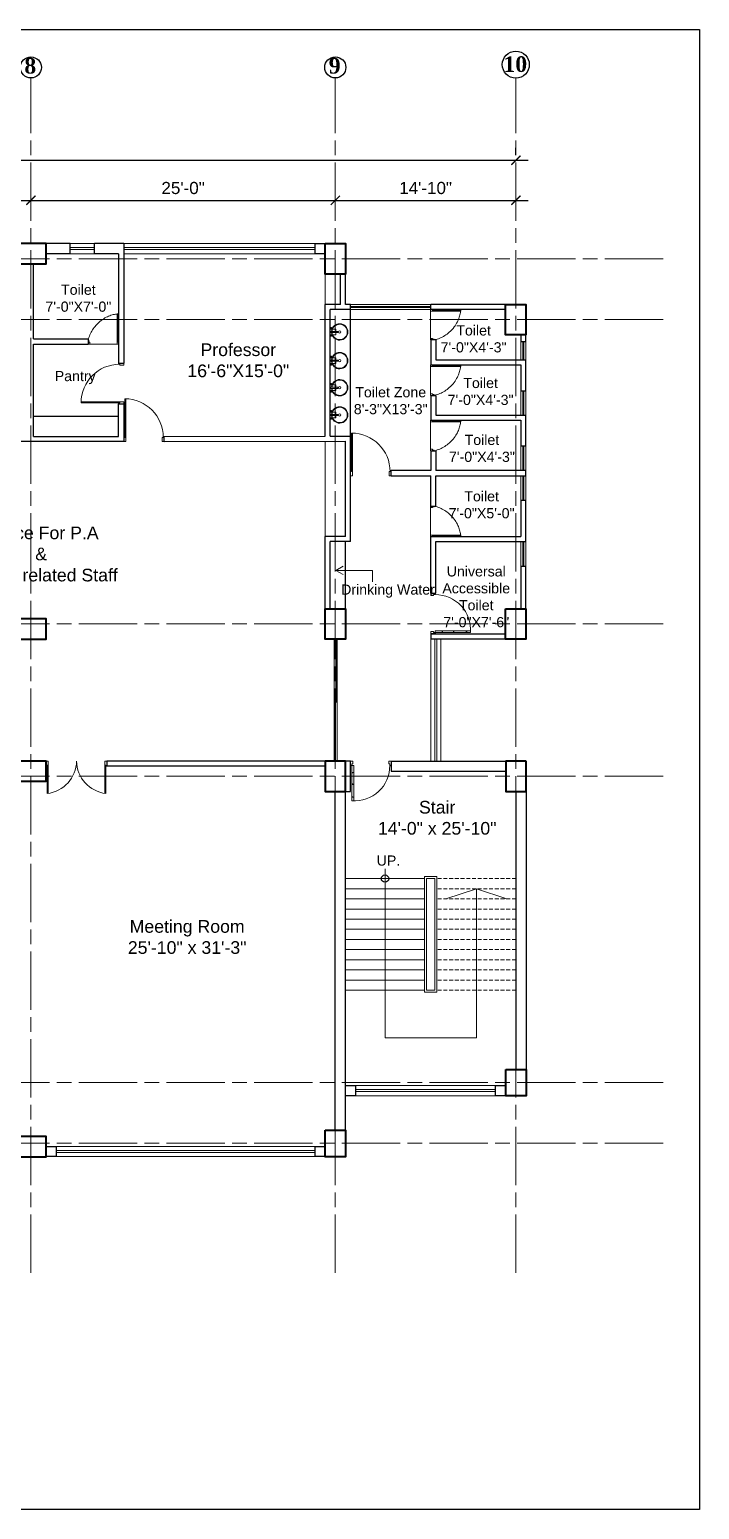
# Model space of a CAD drawing. Header units: inches. Extents: x -12 to 20935469, y -1604 to 24729220.
# Drawn here: x 20857540 to 20858200, y 24716552 to 24718011 of the extents above; entities that cross this region are included whole.
import ezdxf

# ---------------------------------------------------------------- set-up
doc = ezdxf.new("R2010")
doc.units = ezdxf.units.IN
doc.header["$LTSCALE"] = 0.03
doc.header["$MEASUREMENT"] = 0
doc.header["$PDMODE"] = 32
doc.header["$PDSIZE"] = 15
doc.linetypes.add('ACAD_ISO08W100', pattern=[36, 24, -3, 6, -3])
doc.linetypes.add('DASHED2', pattern=[0.375, 0.25, -0.125])
for name, color, linetype, lineweight in [('column', 1, 'Continuous', 40), ('Dim Line', 252, 'Continuous', 13), ('Door', 7, 'Continuous', 18), ('Gas', 21, 'Continuous', 5), ('Glass Line', 252, 'Continuous', 9), ('Grid Line', 252, 'Continuous', 18), ('Hatch', 253, 'Continuous', 15), ('Main Wall', 7, 'Continuous', 30), ('RAIL', 23, 'Continuous', 13), ('STAIR', 46, 'Continuous', 15), ('TOILET FIXTURE', 142, 'Continuous', 5), ('wind.', 150, 'Continuous', 20)]:
    doc.layers.add(name, color=color, linetype=linetype, lineweight=lineweight)
doc.layers.add('FUR', color=251, linetype='Continuous')
doc.layers.add('TEXT', color=7, linetype='Continuous')
doc.styles.add('2', font='swisscl.ttf')
doc.styles.add('RomanS', font='arial.ttf', dxfattribs={"height": 12})
doc.styles.get("Standard").update_dxf_attribs({"font": 'timesbd.ttf'})
doc.dimstyles.new('Aec_Arch_I', dxfattribs={"dimscale": 96, "dimtxt": 12, "dimasz": 0.09375, "dimexe": 0.125, "dimexo": 0.125, "dimgap": 0.0625, "dimtad": 1, "dimdec": 0, "dimzin": 3, "dimdsep": 46, "dimlunit": 4, "dimtxsty": 'RomanS', "dimblk1": 'ARCHTICK', "dimblk2": 'ARCHTICK', "dimsah": 1, "dimcen": 0.09375, "dimdle": 0.125, "dimadec": 0, "dimazin": 0, "dimtfac": 0.75, "dimtdec": 0, "dimtmove": 2, "dimatfit": 3, "dimldrblk": 'ARCHTICK', "dimfxl": 1, "dimfrac": 1, "dimtolj": 1, "dimtzin": 0, "dimarcsym": 0})

# ---------------------------------------------------------------- blocks, each defined once
blk = doc.blocks.new('_ArchTick')
at = {"color": 0, "linetype": 'ByBlock', "lineweight": 35, "const_width": 0.15}
blk.add_lwpolyline([(-0.5, -0.5), (0.5, 0.5)], dxfattribs=at)
blk = doc.blocks.new('*D23')
at = {"layer": 'Defpoints', "color": 0, "transparency": 16777216}
for p in [(20832166.8, 24724578.2), (20832473.8, 24724578.2), (20832473.8, 24724578.2)]:
    blk.add_point(p, dxfattribs=at)
at = {"layer": 'Dim Line', "color": 0, "lineweight": -2, "transparency": 16777216}
for p, q in [((20832154.8, 24724578.2), (20832485.8, 24724578.2)), ((20832166.8, 24724566.2), (20832166.8, 24724566.2)), ((20832473.8, 24724566.2), (20832473.8, 24724566.2))]:
    blk.add_line(p, q, dxfattribs=at)
at = {"layer": 'Dim Line', "color": 0, "lineweight": -2, "transparency": 16777216, "xscale": 9, "yscale": 9, "zscale": 9, "rotation": 180}
blk.add_blockref('_ArchTick', (20832166.8, 24724578.2), dxfattribs=at)
at = {"layer": 'Dim Line', "color": 0, "lineweight": -2, "transparency": 16777216, "xscale": 9, "yscale": 9, "zscale": 9}
blk.add_blockref('_ArchTick', (20832473.8, 24724578.2), dxfattribs=at)
at = {"layer": 'Dim Line', "color": 0, "transparency": 16777216, "insert": (20832320.3, 24724590.3), "char_height": 12, "attachment_point": 5, "style": 'RomanS'}
blk.add_mtext('\\A1;25\'-7"', dxfattribs=at)
blk = doc.blocks.new('*D10')
at = {"layer": 'Defpoints', "color": 0, "transparency": 16777216}
for p in [(20832473.8, 24724578.2), (20832773.8, 24724578.2), (20832773.8, 24724578.2)]:
    blk.add_point(p, dxfattribs=at)
at = {"layer": 'Dim Line', "color": 0, "lineweight": -2, "transparency": 16777216}
blk.add_line((20832461.8, 24724578.2), (20832785.8, 24724578.2), dxfattribs=at)
at = {"layer": 'Dim Line', "color": 0, "lineweight": -2, "transparency": 16777216, "xscale": 9, "yscale": 9, "zscale": 9, "rotation": 180}
blk.add_blockref('_ArchTick', (20832473.8, 24724578.2), dxfattribs=at)
at = {"layer": 'Dim Line', "color": 0, "lineweight": -2, "transparency": 16777216, "xscale": 9, "yscale": 9, "zscale": 9}
blk.add_blockref('_ArchTick', (20832773.8, 24724578.2), dxfattribs=at)
at = {"layer": 'Dim Line', "color": 0, "transparency": 16777216, "insert": (20832623.8, 24724590.3), "char_height": 12, "attachment_point": 5, "style": 'RomanS'}
blk.add_mtext('\\A1;25\'-0"', dxfattribs=at)
blk = doc.blocks.new('*D11')
at = {"layer": 'Defpoints', "color": 0, "transparency": 16777216}
for p in [(20832773.8, 24724578.2), (20832951.8, 24724578.2), (20832951.8, 24724578.2)]:
    blk.add_point(p, dxfattribs=at)
at = {"layer": 'Dim Line', "color": 0, "lineweight": -2, "transparency": 16777216}
for p, q in [((20832761.8, 24724578.2), (20832963.8, 24724578.2)), ((20832951.8, 24724566.2), (20832951.8, 24724566.2))]:
    blk.add_line(p, q, dxfattribs=at)
at = {"layer": 'Dim Line', "color": 0, "lineweight": -2, "transparency": 16777216, "xscale": 9, "yscale": 9, "zscale": 9, "rotation": 180}
blk.add_blockref('_ArchTick', (20832773.8, 24724578.2), dxfattribs=at)
at = {"layer": 'Dim Line', "color": 0, "lineweight": -2, "transparency": 16777216, "xscale": 9, "yscale": 9, "zscale": 9}
blk.add_blockref('_ArchTick', (20832951.8, 24724578.2), dxfattribs=at)
at = {"layer": 'Dim Line', "color": 0, "transparency": 16777216, "insert": (20832862.8, 24724590.3), "char_height": 12, "attachment_point": 5, "style": 'RomanS'}
blk.add_mtext('\\A1;14\'-10"', dxfattribs=at)
blk = doc.blocks.new('*D13')
at = {"layer": 'Defpoints', "color": 0, "transparency": 16777216}
for p in [(20830948.3, 24724610.7), (20832951.8, 24724617.8), (20832951.8, 24724610.7)]:
    blk.add_point(p, dxfattribs=at)
at = {"layer": 'Dim Line', "color": 0, "lineweight": -2, "transparency": 16777216}
for p, q in [((20830948.3, 24724622.7), (20830948.3, 24724629.8)), ((20832951.8, 24724622.7), (20832951.8, 24724629.8)), ((20830936.3, 24724617.8), (20832963.8, 24724617.8))]:
    blk.add_line(p, q, dxfattribs=at)
at = {"layer": 'Dim Line', "color": 0, "lineweight": -2, "transparency": 16777216, "xscale": 9, "yscale": 9, "zscale": 9, "rotation": 180}
blk.add_blockref('_ArchTick', (20830948.3, 24724617.8), dxfattribs=at)
at = {"layer": 'Dim Line', "color": 0, "lineweight": -2, "transparency": 16777216, "xscale": 9, "yscale": 9, "zscale": 9}
blk.add_blockref('_ArchTick', (20832951.8, 24724617.8), dxfattribs=at)
at = {"layer": 'Dim Line', "color": 0, "transparency": 16777216, "insert": (20831950, 24724629.9), "char_height": 12, "attachment_point": 5, "style": 'RomanS'}
blk.add_mtext('\\A1;166\'-11"', dxfattribs=at)
blk = doc.blocks.new('Door_45')
at = {"layer": 'Door'}
for p, q in [((1.5, 5), (1.5, 44)), ((1.5, 40), (2.2, 40)), ((2.2, 40), (2.2, 39.5)), ((2.2, 39.5), (2.7, 39.5)), ((2.7, 39.5), (2.7, 40)), ((2.7, 40), (3.5, 40)), ((3.5, 44), (3.5, 5)), ((1.5, 25.8), (2.2, 25.8)), ((2.2, 25.8), (2.2, 25.3)), ((2.2, 25.3), (2.7, 25.3)), ((2.7, 25.8), (3.5, 25.8)), ((2.7, 25.3), (2.7, 25.8)), ((0, 0), (0, 5)), ((0, 5), (1.5, 5)), ((1.5, 12.6), (2.2, 12.6)), ((3.5, 5), (1.5, 5)), ((1.5, 5), (1.5, 3)), ((1.5, 3), (2.5, 3)), ((2.2, 12.6), (2.2, 13.1)), ((2.2, 13.1), (2.7, 13.1)), ((2.5, 3), (2.5, 0)), ((2.7, 13.1), (2.7, 12.6)), ((2.7, 12.6), (3.5, 12.6)), ((42.5, 3), (42.5, 0)), ((43.5, 3), (42.5, 3)), ((45, 5), (43.5, 5)), ((43.5, 5), (43.5, 3)), ((45, 0), (45, 5)), ((2.5, 0), (0, 0)), ((42.5, 0), (45, 0))]:
    blk.add_line(p, q, dxfattribs=at)
blk.add_arc((4.7, 5.3), 38.8, 359.6233, 94.6685, dxfattribs=at)
blk = doc.blocks.new('sssss-flat-876')
at = {"layer": 'Door', "linetype": 'Continuous', "ltscale": 3}
blk.add_line((3666.5, 84027.2), (3666.5, 84055.7), dxfattribs=at)
at = {"layer": 'Door', "linetype": 'Continuous', "ltscale": 3, "extrusion": (-7.21527e-09, -3.35624e-18, 1), "elevation": 0}
for points in [[(3666.5, 84057.2), (3666.5, 84055.7), (3668.4, 84055.7), (3668.4, 84056.5), (3670.2, 84056.5), (3670.2, 84057.2)], [(3668.4, 84055.7), (3696.2, 84055.7), (3696.2, 84056.5), (3668.4, 84056.5)]]:
    blk.add_lwpolyline(points, close=True, dxfattribs=at)
at = {"layer": 'Door', "linetype": 'Continuous', "ltscale": 3, "flags": 128}
blk.add_lwpolyline([(3670.2, 84027.2, 0.04096), (3675.5, 84028.9, 0.082496), (3684.9, 84034.8, 0.052187), (3689.7, 84040, 0.043988), (3692.9, 84045, 0.036571), (3694.8, 84049.6, 0.034751), (3695.9, 84054.2, 0.011435), (3696.2, 84055.7)], format="xyb", dxfattribs=at)
at = {"layer": 'Door', "linetype": 'Continuous', "ltscale": 3}
blk.add_lwpolyline([(3666.5, 84027.2), (3666.5, 84028.7), (3668.4, 84028.7), (3668.4, 84027.9), (3670.2, 84027.9), (3670.2, 84027.2)], close=True, dxfattribs=at)
blk = doc.blocks.new('$D40')
at = {"layer": 'Door'}
for p, q in [((1, 4), (1, 42)), ((2, 0), (2, 42)), ((1, 5), (0, 5)), ((2, 0), (0, 0)), ((2, 4), (1, 4)), ((39, 4), (38, 4)), ((38, 4), (38, 0)), ((40, 0), (38, 0)), ((40, 5), (39, 5)), ((39, 5), (39, 4))]:
    blk.add_line(p, q, dxfattribs=at)
blk.add_arc((1, 4), 38, 0, 90, dxfattribs=at)
blk = doc.blocks.new('A$C36295410')
at = {"layer": 'Door'}
for p, q in [((1, 4), (1, 32)), ((2, 0), (2, 32)), ((58, 0), (58, 32)), ((59, 4), (59, 32)), ((1, 5), (0, 5)), ((2, 4), (1, 4)), ((58, 4), (59, 4)), ((59, 5), (60, 5)), ((2, 0), (0, 0)), ((58, 0), (60, 0))]:
    blk.add_line(p, q, dxfattribs=at)
for centre, start, end in [((-2.5, -0.3), 0.5906, 83.7783), ((62.5, -0.3), 96.2217, 179.4094)]:
    blk.add_arc(centre, 32.5, start, end, dxfattribs=at)
blk = doc.blocks.new('7-flat-72')
at = {"layer": 'Glass Line', "color": 8, "ltscale": 20}
for p, q in [((-64478.7, 376960.5), (-64480.3, 376960.5)), ((-64480.3, 376959.5), (-64480.3, 376960.5)), ((-64480.3, 376959.5), (-64480.3, 376960.5)), ((-64478.7, 376959.5), (-64480.3, 376959.5)), ((-64480.3, 376959.1), (-64480.3, 376959.4)), ((-64478.7, 376959.4), (-64480.3, 376959.4)), ((-64478.7, 376959.1), (-64480.3, 376959.1)), ((-64480.2, 376959.4), (-64480.2, 376959.5)), ((-64480.1, 376959.5), (-64480.1, 376960.5)), ((-64479.9, 376959.5), (-64479.9, 376960.5)), ((-64479.5, 376959.5), (-64479.5, 376960.5)), ((-64479.1, 376959.5), (-64479.1, 376960.5)), ((-64478.9, 376959.5), (-64478.9, 376960.5)), ((-64478.9, 376959.4), (-64478.9, 376959.5)), ((-64478.8, 376959.5), (-64478.8, 376960.5)), ((-64478.7, 376959.5), (-64478.7, 376960.5)), ((-64478.7, 376959.1), (-64478.7, 376959.4)), ((-64475.1, 376959.4), (-64476.9, 376959.4)), ((-64476.9, 376959.1), (-64476.9, 376959.4)), ((-64475.1, 376959.1), (-64476.9, 376959.1)), ((-64476.6, 376959.4), (-64476.6, 376966.6)), ((-64475.5, 376966.6), (-64476.6, 376966.6)), ((-64475.5, 376959.4), (-64475.5, 376966.6)), ((-64475.1, 376959.1), (-64475.1, 376959.4)), ((-64473.3, 376960.5), (-64471.7, 376960.5)), ((-64473.3, 376959.5), (-64473.3, 376960.5)), ((-64473.3, 376959.5), (-64473.3, 376960.5)), ((-64473.3, 376959.5), (-64471.7, 376959.5)), ((-64473.3, 376959.1), (-64473.3, 376959.4)), ((-64473.3, 376959.4), (-64471.7, 376959.4)), ((-64473.3, 376959.1), (-64471.7, 376959.1)), ((-64473.1, 376959.5), (-64473.1, 376960.5)), ((-64473.1, 376959.4), (-64473.1, 376959.5)), ((-64472.9, 376959.5), (-64472.9, 376960.5)), ((-64472.5, 376959.5), (-64472.5, 376960.5)), ((-64472.1, 376959.5), (-64472.1, 376960.5)), ((-64471.9, 376959.5), (-64471.9, 376960.5)), ((-64471.9, 376959.4), (-64471.9, 376959.5)), ((-64471.8, 376959.5), (-64471.8, 376960.5)), ((-64471.7, 376959.5), (-64471.7, 376960.5)), ((-64471.7, 376959.1), (-64471.7, 376959.4))]:
    blk.add_line(p, q, dxfattribs=at)
blk.add_circle((-64476, 376968.4, 0), 1.08, dxfattribs=at)
for radius, start, end in [(8.1, 273.8334, 266.1883), (7.55, 274.115, 265.9068)]:
    blk.add_arc((-64476, 376968.4, 0), radius, start, end, dxfattribs=at)
blk = doc.blocks.new('SFSFSFS-flat-72')
at = {"layer": 'TOILET FIXTURE', "ltscale": 0.2}
blk.add_lwpolyline([(-3918.5, -3608.1), (-3918.5, -3602.7), (-3923.9, -3602.7), (-3923.9, -3608.1)], close=True, dxfattribs=at)
at = {"layer": 'TOILET FIXTURE', "ltscale": 20}
blk.add_blockref('7-flat-72', (60554.8, -380567.2), dxfattribs=at)
blk = doc.blocks.new('fff')
at = {"layer": 'Grid Line', "color": 252, "linetype": 'ACAD_ISO08W100', "lineweight": 9, "ltscale": 80, "true_color": 0x939598}
for p, q in [((20832473.8, 24723521.1), (20832473.8, 24724698.8)), ((20832773.8, 24723521.1), (20832773.8, 24724698.8)), ((20832951.8, 24723521.1), (20832951.8, 24724698.8)), ((20833096.9, 24724520.6), (20830726.1, 24724520.6)), ((20833096.9, 24724460.6), (20830726.1, 24724460.6)), ((20833096.9, 24724160.7), (20830726.1, 24724160.7)), ((20833096.9, 24724010.7), (20830726.1, 24724010.7)), ((20833096.9, 24723708.7), (20830726.1, 24723708.7)), ((20833096.9, 24723648.8), (20830726.1, 24723648.8))]:
    blk.add_line(p, q, dxfattribs=at)
at = {"layer": 'Dim Line'}
for base, p1, p2, picture, middle in [((20832951.7523, 24724617.8128), (20830948.3088, 24724610.7482), (20832951.7523, 24724610.7482), '*D13', (20831950.0306, 24724629.9397)), ((20832473.8, 24724578.2), (20832166.8, 24724578.2), (20832473.8, 24724578.2), '*D23', (20832320.3, 24724590.3)), ((20832773.8, 24724578.2), (20832473.8, 24724578.2), (20832773.8, 24724578.2), '*D10', (20832623.8, 24724590.3)), ((20832951.8, 24724578.2), (20832773.8, 24724578.2), (20832951.8, 24724578.2), '*D11', (20832862.8, 24724590.3))]:
    dim = blk.add_linear_dim(base=base, p1=p1, p2=p2, dimstyle='Aec_Arch_I', dxfattribs=at)
    dim.commit()
    dim.dimension.update_dxf_attribs({"geometry": picture, "text_midpoint": middle})

msp = doc.modelspace()

# ---------------------------------------------------------------- linework, layer by layer
for p, q in [((20857856.5, 24717609.8), (20857856.5, 24717734.7)), ((20858029.4, 24717739.7), (20858029.4, 24717739.7)), ((20857544, 24717629.7), (20857628, 24717629.7)), ((20857851.5, 24717439.8), (20857851.5, 24717505.9)), ((20857940.5, 24717415), (20857935.5, 24717415))]:
    msp.add_line(p, q)
msp.add_circle((20857890.5, 24717173.8), 3.61)
at = {"layer": 'column', "lineweight": 40, "ltscale": 20}
for points in [[(20857526.5, 24717799.7), (20857526.5, 24717779.7), (20857556.5, 24717779.7), (20857556.5, 24717799.7)], [(20857831.5, 24717799.7), (20857851.5, 24717799.7), (20857851.5, 24717769.7), (20857831.5, 24717769.7)], [(20858009.4, 24717739.7), (20858029.4, 24717739.7), (20858029.4, 24717709.7), (20858009.4, 24717709.7)], [(20857831.5, 24717439.8), (20857851.5, 24717439.8), (20857851.5, 24717409.8), (20857831.5, 24717409.8)], [(20858009.4, 24717439.8), (20858029.4, 24717439.8), (20858029.4, 24717409.8), (20858009.4, 24717409.8)], [(20857526.5, 24717429.8), (20857526.5, 24717409.8), (20857556.5, 24717409.8), (20857556.5, 24717429.8)], [(20857526.5, 24717289.7), (20857526.5, 24717269.7), (20857556.5, 24717269.7), (20857556.5, 24717289.7)], [(20857851.5, 24717289.7), (20857831.5, 24717289.7), (20857831.5, 24717259.7), (20857851.5, 24717259.7)], [(20858029.5, 24717289.7), (20858009.5, 24717289.7), (20858009.5, 24717259.7), (20858029.5, 24717259.7)], [(20858009.5, 24716985.7), (20858029.5, 24716985.7), (20858029.5, 24716959.7), (20858009.5, 24716959.7)], [(20857831.5, 24716925.7), (20857851.5, 24716925.7), (20857851.5, 24716899.7), (20857831.5, 24716899.7)], [(20857526.5, 24716919.7), (20857526.5, 24716899.7), (20857556.5, 24716899.7), (20857556.5, 24716919.7)]]:
    msp.add_lwpolyline(points, close=True, dxfattribs=at)
at = {"layer": 'Defpoints'}
msp.add_lwpolyline([(20855761.5, 24718010.6), (20858200.3, 24718010.6), (20858200.3, 24716552.1), (20855761.5, 24716552.1)], close=True, dxfattribs=at)
at = {"layer": 'Gas', "color": 0, "lineweight": 5}
for points in [[(20857929.5, 24717175.8), (20857941.5, 24717175.8), (20857941.5, 24717061.8), (20857929.5, 24717061.8)], [(20857931.5, 24717173.8), (20857939.5, 24717173.8), (20857939.5, 24717063.8), (20857931.5, 24717063.8)]]:
    msp.add_lwpolyline(points, close=True, dxfattribs=at)
at = {"layer": 'Hatch'}
msp.add_line((20857831.5, 24717739.7), (20857831.5, 24717769.7), dxfattribs=at)
at = {"layer": 'Hatch', "lineweight": 5}
msp.add_line((20857831.5, 24717510.9), (20857831.5, 24717604.8), dxfattribs=at)
at = {"layer": 'Main Wall', "lineweight": 30}
for p, q in [((20857580.2, 24717799.7), (20857556.5, 24717799.7)), ((20857580.2, 24717789.7), (20857580.2, 24717799.7)), ((20857633, 24717799.7), (20857604.2, 24717799.7)), ((20857604.2, 24717789.7), (20857604.2, 24717799.7)), ((20857633, 24717799.7), (20857633, 24717681.7)), ((20857821.5, 24717799.7), (20857831.5, 24717799.7)), ((20857821.5, 24717789.7), (20857821.5, 24717799.7)), ((20857580.2, 24717789.7), (20857556.5, 24717789.7)), ((20857628, 24717789.7), (20857604.2, 24717789.7)), ((20857628, 24717789.7), (20857628, 24717681.7)), ((20857831.5, 24717789.7), (20857821.5, 24717789.7)), ((20857544, 24717705.7), (20857544, 24717779.7)), ((20857846.5, 24717739.7), (20857846.5, 24717769.7)), ((20857851.5, 24717739.7), (20857851.5, 24717769.7)), ((20857831.5, 24717609.8), (20857831.5, 24717739.7)), ((20857846.5, 24717739.7), (20857831.5, 24717739.7)), ((20857836.5, 24717609.8), (20857836.5, 24717734.7)), ((20857856.5, 24717734.7), (20857836.5, 24717734.7)), ((20857856.5, 24717739.7), (20857851.5, 24717739.7)), ((20857856.5, 24717734.7), (20857856.5, 24717739.7)), ((20858009.4, 24717739.7), (20857935.5, 24717739.7)), ((20857935.5, 24717734.7), (20857935.5, 24717739.7)), ((20858009.4, 24717734.7), (20857935.5, 24717734.7)), ((20857544, 24717705.7), (20857598, 24717705.7)), ((20857544, 24717700.7), (20857598, 24717700.7)), ((20857544, 24717609.7), (20857544, 24717700.7)), ((20857598, 24717705.7), (20857598, 24717700.7)), ((20857940.5, 24717704.7), (20857935.5, 24717704.7)), ((20857940.5, 24717704.7), (20857940.5, 24717685.1)), ((20858029.4, 24717703.1), (20858029.4, 24717709.7)), ((20857940.5, 24717685.1), (20858029.4, 24717685.1)), ((20858029.4, 24717654.5), (20858029.4, 24717685.1)), ((20857628, 24717681.7), (20857633, 24717681.7)), ((20857935.5, 24717680.1), (20858024.4, 24717680.1)), ((20857628, 24717609.7), (20857628, 24717641.7)), ((20857628, 24717641.7), (20857633, 24717641.7)), ((20857633, 24717641.7), (20857633, 24717604.7)), ((20857935.5, 24717650.1), (20857940.5, 24717650.1)), ((20857940.5, 24717650.1), (20857940.5, 24717630.5)), ((20857935.5, 24717625.5), (20858024.4, 24717625.5)), ((20857940.5, 24717630.5), (20858029.4, 24717630.5)), ((20858024.4, 24717625.5), (20858024.4, 24717599.9)), ((20858029.4, 24717599.9), (20858029.4, 24717630.5)), ((20857544, 24717609.7), (20857628, 24717609.7)), ((20857673, 24717609.7), (20857831.5, 24717609.8)), ((20857673, 24717604.7), (20857673, 24717609.7)), ((20857836.5, 24717609.8), (20857856.5, 24717609.8)), ((20857856.5, 24717575.9), (20857856.5, 24717609.8)), ((20857633, 24717604.7), (20857450, 24717604.7)), ((20857673, 24717604.7), (20857851.5, 24717604.8)), ((20857851.5, 24717510.9), (20857851.5, 24717604.8)), ((20857935.5, 24717595.5), (20857940.5, 24717595.5)), ((20858029.4, 24717599.9), (20858024.4, 24717599.9)), ((20857856.5, 24717505.9), (20857856.5, 24717575.9)), ((20857896.5, 24717570.9), (20857896.5, 24717575.9)), ((20857896.5, 24717570.9), (20857935.5, 24717570.9)), ((20857935.5, 24717540.9), (20857935.5, 24717570.9)), ((20858029.4, 24717575.9), (20857940.5, 24717575.9)), ((20857940.5, 24717570.9), (20858029.4, 24717570.9)), ((20857940.5, 24717540.9), (20857940.5, 24717570.9)), ((20858029.4, 24717570.9), (20858029.4, 24717575.9)), ((20857935.5, 24717540.9), (20857940.5, 24717540.9)), ((20858024.4, 24717546.9), (20858029.4, 24717546.9)), ((20858024.4, 24717546.9), (20858024.4, 24717510.9)), ((20858029.4, 24717505.9), (20858029.4, 24717546.9)), ((20857831.5, 24717439.8), (20857831.5, 24717510.9)), ((20857851.5, 24717510.9), (20857831.5, 24717510.9)), ((20857935.5, 24717455), (20857935.5, 24717510.9)), ((20857935.5, 24717510.9), (20858024.4, 24717510.9)), ((20857836.5, 24717439.8), (20857836.5, 24717505.9)), ((20857856.5, 24717505.9), (20857836.5, 24717505.9)), ((20857940.5, 24717455), (20857940.5, 24717505.9)), ((20857940.5, 24717505.9), (20858029.4, 24717505.9)), ((20858024.4, 24717481.9), (20858024.4, 24717439.8)), ((20858024.4, 24717481.9), (20858029.4, 24717481.9)), ((20858029.4, 24717439.8), (20858029.4, 24717481.9)), ((20857935.5, 24717455), (20857940.5, 24717455)), ((20857935.5, 24717415), (20858009.4, 24717415)), ((20857935.5, 24717415), (20857935.5, 24717410)), ((20857935.5, 24717410), (20858009.4, 24717410)), ((20857831.5, 24717289.7), (20857616.5, 24717289.7)), ((20857616.5, 24717289.7), (20857616.5, 24717284.7)), ((20857831.5, 24717289.7), (20857831.5, 24717284.7)), ((20857841.5, 24717289.7), (20857851.5, 24717289.7)), ((20857856.5, 24717289.7), (20857851.5, 24717289.7)), ((20857856.5, 24717259.7), (20857856.5, 24717289.7)), ((20857896.5, 24717289.7), (20858009.5, 24717289.7)), ((20857896.5, 24717289.7), (20857896.5, 24717279.7)), ((20857831.5, 24717284.7), (20857616.5, 24717284.7)), ((20857896.5, 24717279.7), (20858009.5, 24717279.7)), ((20857841.5, 24716925.7), (20857841.5, 24717259.7)), ((20857851.5, 24716925.7), (20857851.5, 24717259.7)), ((20857851.5, 24717259.7), (20857856.5, 24717259.7)), ((20858019.5, 24717259.7), (20858019.5, 24716985.7)), ((20858029.5, 24717259.7), (20858029.5, 24716985.7)), ((20857861.5, 24716969.8), (20857861.5, 24716959.8))]:
    msp.add_line(p, q, dxfattribs=at)
for points in [[(20857935.5, 24717704.7), (20857935.5, 24717680.1)], [(20858024.4, 24717709.7), (20858024.4, 24717703.1)], [(20858024.4, 24717703.1), (20858029.4, 24717703.1)], [(20858024.4, 24717680.1), (20858024.4, 24717654.5)], [(20858024.4, 24717654.5), (20858029.4, 24717654.5)], [(20857935.5, 24717650.1), (20857935.5, 24717625.5)], [(20857935.5, 24717595.5), (20857935.5, 24717575.9)], [(20857940.5, 24717595.5), (20857940.5, 24717575.9)], [(20857935.5, 24717575.9), (20857896.5, 24717575.9)], [(20857861.5, 24716959.8), (20857851.5, 24716959.8), (20857851.5, 24716969.8), (20857861.5, 24716969.8)], [(20858009.4, 24716959.8), (20857999.4, 24716959.8), (20857999.4, 24716969.8), (20858009.4, 24716969.8)], [(20857556.5, 24716909.8), (20857566.5, 24716909.8), (20857566.5, 24716899.8), (20857556.5, 24716899.8)], [(20857831.5, 24716899.8), (20857821.5, 24716899.8), (20857821.5, 24716909.8), (20857831.5, 24716909.8)]]:
    msp.add_lwpolyline(points, dxfattribs=at)
at = {"layer": 'RAIL', "lineweight": 9}
for p, q in [((20857890.5, 24717183.5), (20857890.5, 24717016.8)), ((20857950.5, 24717153.8), (20857980.5, 24717163.8)), ((20857980.5, 24717016.8), (20857980.5, 24717163.8)), ((20857980.5, 24717163.8), (20858010.5, 24717153.8)), ((20857851.5, 24717153.8), (20857929.5, 24717153.8)), ((20857890.5, 24717016.8), (20857980.5, 24717016.8))]:
    msp.add_line(p, q, dxfattribs=at)
at = {"layer": 'STAIR', "color": 253, "lineweight": 5}
for p, q in [((20857841.9, 24717477.5), (20857849.2, 24717481.6)), ((20857841.9, 24717477.5), (20857878.1, 24717477.5)), ((20857841.9, 24717477.5), (20857849.2, 24717473.5)), ((20857878.1, 24717477.5), (20857878.1, 24717466.3))]:
    msp.add_line(p, q, dxfattribs=at)
at = {"layer": 'STAIR', "color": 32, "lineweight": 5}
for p, q in [((20857929.5, 24717173.8), (20857851.5, 24717173.8)), ((20857929.5, 24717163.8), (20857851.5, 24717163.8)), ((20857911.5, 24717153.8), (20857851.5, 24717153.8)), ((20857929.5, 24717143.8), (20857851.5, 24717143.8)), ((20857929.5, 24717133.8), (20857851.5, 24717133.8)), ((20857929.5, 24717123.8), (20857851.5, 24717123.8)), ((20857929.5, 24717113.8), (20857851.5, 24717113.8)), ((20857929.5, 24717103.8), (20857851.5, 24717103.8)), ((20857929.5, 24717093.8), (20857851.5, 24717093.8)), ((20857929.5, 24717083.8), (20857851.5, 24717083.8)), ((20857929.5, 24717073.8), (20857851.5, 24717073.8)), ((20857929.5, 24717063.8), (20857851.5, 24717063.8))]:
    msp.add_line(p, q, dxfattribs=at)
at = {"layer": 'STAIR', "color": 32, "linetype": 'DASHED2', "lineweight": 5, "ltscale": 500}
for p, q in [((20858019.4, 24717173.8), (20857941.5, 24717173.8)), ((20858019.4, 24717163.8), (20857941.5, 24717163.8)), ((20858019.4, 24717153.8), (20857941.5, 24717153.8)), ((20858019.4, 24717143.8), (20857941.5, 24717143.8)), ((20858019.4, 24717133.8), (20857941.5, 24717133.8)), ((20858019.4, 24717123.8), (20857941.5, 24717123.8)), ((20858019.4, 24717113.8), (20857941.5, 24717113.8)), ((20858019.4, 24717103.8), (20857941.5, 24717103.8)), ((20858019.4, 24717093.8), (20857941.5, 24717093.8)), ((20858019.4, 24717083.8), (20857941.5, 24717083.8)), ((20858019.4, 24717073.8), (20857941.5, 24717073.8)), ((20858019.4, 24717063.8), (20857941.5, 24717063.8))]:
    msp.add_line(p, q, dxfattribs=at)
at = {"layer": 'TEXT'}
for centre, radius in [((20858019.4, 24717976.1), 13.3), ((20857541.5, 24717973.3), 10.4), ((20857841.5, 24717973.3), 10.4)]:
    msp.add_circle(centre, radius, dxfattribs=at)
at = {"layer": 'wind.', "lineweight": 5}
for p, q in [((20857580.2, 24717799.7), (20857604.2, 24717799.7)), ((20857633, 24717799.7), (20857821.5, 24717799.7)), ((20857580.2, 24717795.7), (20857604.2, 24717795.7)), ((20857580.2, 24717793.7), (20857604.2, 24717793.7)), ((20857580.2, 24717789.7), (20857604.2, 24717789.7)), ((20857633, 24717795.7), (20857821.5, 24717795.8)), ((20857633, 24717793.7), (20857821.5, 24717793.8)), ((20857633, 24717789.7), (20857821.5, 24717789.7)), ((20857935.5, 24717739.7), (20857856.5, 24717739.7)), ((20857935.5, 24717737.7), (20857856.5, 24717737.7)), ((20857935.5, 24717736.7), (20857856.5, 24717736.7)), ((20857935.5, 24717734.7), (20857856.5, 24717734.7)), ((20858024.4, 24717685.1), (20858024.4, 24717703.1)), ((20858026.4, 24717685.1), (20858026.4, 24717703.1)), ((20858027.4, 24717685.1), (20858027.4, 24717703.1)), ((20858029.4, 24717685.1), (20858029.4, 24717703.1)), ((20858024.4, 24717630.5), (20858024.4, 24717654.5)), ((20858026.4, 24717630.5), (20858026.4, 24717654.5)), ((20858027.4, 24717630.5), (20858027.4, 24717654.5)), ((20858029.4, 24717630.5), (20858029.4, 24717654.5)), ((20858024.4, 24717575.9), (20858024.4, 24717599.9)), ((20858026.4, 24717575.9), (20858026.4, 24717599.9)), ((20858027.4, 24717575.9), (20858027.4, 24717599.9)), ((20858029.4, 24717575.9), (20858029.4, 24717599.9)), ((20858024.4, 24717546.9), (20858024.4, 24717570.9)), ((20858026.4, 24717546.9), (20858026.4, 24717570.9)), ((20858027.4, 24717546.9), (20858027.4, 24717570.9)), ((20858029.4, 24717546.9), (20858029.4, 24717570.9)), ((20858024.4, 24717481.9), (20858024.4, 24717505.9)), ((20858026.4, 24717481.9), (20858026.4, 24717505.9)), ((20858027.4, 24717481.9), (20858027.4, 24717505.9)), ((20858029.4, 24717481.9), (20858029.4, 24717505.9)), ((20857935.5, 24717289.7), (20857935.5, 24717409.8)), ((20857939.5, 24717289.7), (20857939.5, 24717409.8)), ((20857941.5, 24717289.7), (20857941.5, 24717409.8)), ((20857945.5, 24717289.7), (20857945.5, 24717409.8)), ((20857999.4, 24716969.8), (20857861.5, 24716969.8)), ((20857999.4, 24716965.8), (20857861.5, 24716965.8)), ((20857999.4, 24716963.8), (20857861.5, 24716963.8)), ((20857999.4, 24716959.8), (20857861.5, 24716959.8)), ((20857566.5, 24716909.8), (20857821.5, 24716909.8)), ((20857566.5, 24716905.8), (20857821.5, 24716905.8)), ((20857566.5, 24716905.8), (20857821.5, 24716905.8)), ((20857566.5, 24716903.8), (20857821.5, 24716903.8)), ((20857566.5, 24716903.8), (20857821.5, 24716903.8)), ((20857566.5, 24716899.8), (20857821.5, 24716899.8))]:
    msp.add_line(p, q, dxfattribs=at)
at = {"layer": 'wind.'}
for p, q in [((20857840.3, 24717289.7), (20857840.3, 24717409.8)), ((20857843.3, 24717289.7), (20857843.3, 24717409.8))]:
    msp.add_line(p, q, dxfattribs=at)
for points in [[(20857842.9, 24717409.4), (20857842.9, 24717347.6), (20857841.9, 24717347.6), (20857841.9, 24717409.4)], [(20857841.6, 24717290.2), (20857841.6, 24717352), (20857840.6, 24717352), (20857840.6, 24717290.2)]]:
    msp.add_lwpolyline(points, close=True, dxfattribs=at)

# ---------------------------------------------------------------- block references
msp.add_blockref('fff', (25067.7, -6735.9))
at = {"layer": 'Door', "ltscale": 20}
for p in [(20854268.9, 24633677.5), (20854268.9, 24633622.9), (20854268.9, 24633568.3)]:
    msp.add_blockref('sssss-flat-876', p, dxfattribs=at)
at = {"layer": 'Door'}
msp.add_blockref('$D40', (20857856.5, 24717570.9), dxfattribs=at)
at = {"layer": 'Door', "ltscale": 20, "xscale": -1, "rotation": 180}
msp.add_blockref('sssss-flat-876', (20854268.9, 24801568.1), dxfattribs=at)
at = {"layer": 'Door', "color": 250, "ltscale": 20, "xscale": -0.8888888888759539, "yscale": 0.8888888888759539, "zscale": 0.8888888888759539}
for p, rotation in [((20857935.5, 24717415), 270), ((20857856.5, 24717289.6), 180)]:
    msp.add_blockref('Door_45', p, dxfattribs=dict(at, rotation=rotation))
at = {"layer": 'FUR', "xscale": -1, "rotation": 180}
msp.add_blockref('A$C36295410', (20857556.5, 24717289.7), dxfattribs=at)
at = {"layer": 'Main Wall', "xscale": -1, "rotation": 270}
msp.add_blockref('sssss-flat-876', (20773570.8, 24714034.2), dxfattribs=at)
at = {"layer": 'Main Wall', "rotation": 90.00000000000001}
msp.add_blockref('$D40', (20857633, 24717641.7), dxfattribs=at)
at = {"layer": 'Main Wall'}
msp.add_blockref('$D40', (20857633, 24717604.7), dxfattribs=at)
at = {"layer": 'TOILET FIXTURE', "ltscale": 20, "xscale": -1, "rotation": 270}
for p in [(20861444.6, 24721633.8), (20861444.6, 24721605.5), (20861444.6, 24721578.8), (20861444.6, 24721552)]:
    msp.add_blockref('SFSFSFS-flat-72', p, dxfattribs=at)

# ---------------------------------------------------------------- texts
at = {"layer": 'TEXT', "char_height": 15.44, "width": 227.458, "attachment_point": 8, "rotation": 0}
for s, insert in [('\\A1;8', (20857540.9, 24717967)), ('\\A1;9', (20857840.9, 24717967)), ('\\A1;10', (20858018.9, 24717968.6))]:
    msp.add_mtext(s, dxfattribs=dict(at, insert=insert))
at = {"layer": 'TEXT', "color": 30, "lineweight": 5, "ltscale": 20, "attachment_point": 2, "style": '2'}
for s, width, gutter_width, insert, char_height in [('{\\fArial|b0|i0|c0|p34;\\C0;Toilet \\P7\'-0"X7\'-0"}', 104.76, 0.5, (20857588.3, 24717759.2), 10), ('{\\fArial|b0|i0|c0|p34;\\C0;Toilet \\P7\'-0"X4\'-3"}', 104.76, 0.5, (20857977.8, 24717719.1), 10), ('\\pxqc;{\\fArial|b0|i0|c0|p34;\\C0; \\PProfessor\\P\\pq*;16\'-6"X15\'-0"}', 95.614, 0.5, (20857745.9, 24717722.1), 12.476), ('\\pxqc;{\\fArial|b0|i0|c0|p34;\\C0; \\PPantry}', 63.513, 0.5, (20857585.2, 24717690.8), 10), ('{\\fArial|b0|i0|c0|p34;\\C0;Toilet Zone\\P8\'-3"X13\'-3"}', 104.76, 0.5, (20857896.1, 24717658.2), 10), ('{\\fArial|b0|i0|c0|p34;\\C0;Toilet \\P7\'-0"X4\'-3"}', 104.76, 0.5, (20857984.7, 24717667.3), 10), ('{\\fArial|b0|i0|c0|p34;\\C0;Toilet \\P7\'-0"X4\'-3"}', 104.76, 0.5, (20857986, 24717611.2), 10), ('{\\fArial|b0|i0|c0|p34;\\C0;Toilet \\P7\'-0"X5\'-0"}', 104.76, 0.5, (20857985.7, 24717555.6), 10), ('\\pxqc;{\\fArial|b0|i0|c0|p34;\\C0; \\PSpace For P.A \\P& \\POthers related Staff}', 151.365, 0.5, (20857551.6, 24717541.6), 12.476), ('{\\fArial|b0|i0|c0|p34;\\C0;Universal Accessible Toilet\\P7\'-0"X7\'-6"}', 88.036, 0.35, (20857980.4, 24717481.6), 10), ('\\pxsm1;{\\fArial|b0|i0|c0|p34;\\C0;Drinking Water }', 88.563, 0.282, (20857893.4, 24717463.7), 10), ('\\pxsm1;{\\fArial|b0|i0|c0|p34;\\C0;Stair\\P14\'-0" x 25\'-10"  }', 148.588, 0.282, (20857941.9, 24717250.4), 12.476), ('{\\fArial|b0|i0|c0|p34;\\C0;UP.}', 104.76, 0.5, (20857893.9, 24717196.6), 10), ('\\pxqc;{\\fArial|b0|i0|c0|p34;\\C0;Meeting Room\\P25\'-10" x 31\'-3" }', 149.27, 0.5, (20857695.5, 24717132.9), 12.476)]:
    msp.add_mtext_dynamic_manual_height_columns(s, width=width, gutter_width=gutter_width, heights=[0], dxfattribs=dict(at, insert=insert, char_height=char_height))

doc.saveas('drawing.dxf')
